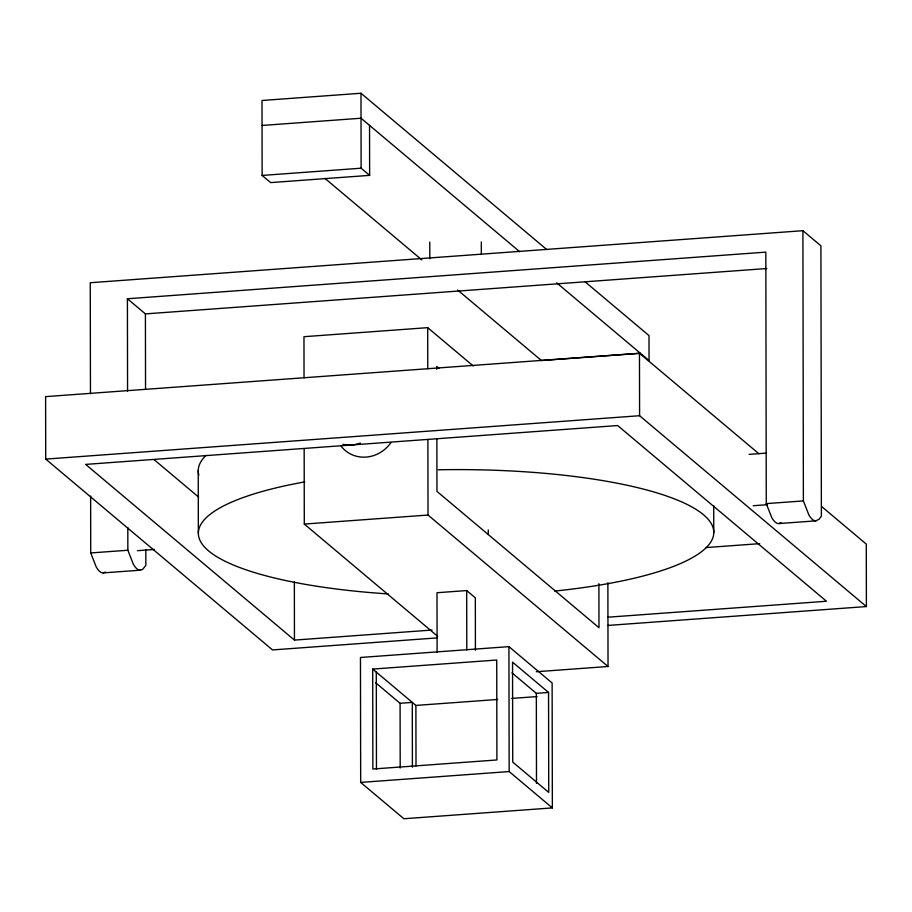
<?xml version="1.0" encoding="UTF-8"?>
<svg xmlns="http://www.w3.org/2000/svg" width="912" height="912" viewBox="0 0 912 912"><rect width="100%" height="100%" fill="white"/><g stroke="black" fill="none" stroke-linecap="round" stroke-linejoin="round"><path stroke-width="1.37" d="M105.541 572.075L103.273 572.896A50.833 13.748 85.8 0 1 96.227 566.968L90.733 552.946L90.63 496.06M781.071 522.736L778.802 523.556A50.833 13.748 85.8 0 1 771.757 517.64L766.262 503.618L765.829 252.134L127.406 298.76L127.566 391.111M103.273 572.896L140.391 570.182L142.66 569.362L145.852 565.383L145.817 549.754M778.802 523.556L815.921 520.855L819.284 519.076L821.381 516.055L820.914 245.841L802.913 230.69L90.265 282.731L90.459 393.665M546.835 249.626L360.981 93.252L262.006 100.48L262.132 175.435L270.659 182.594L369.634 175.366L369.542 125.4M262.052 125.457L361.027 118.229L519.715 251.746M262.132 175.435L361.118 168.207L369.634 175.366M127.406 298.76L145.407 313.899L766.798 268.527M473.237 365.986L427.694 327.659L303.97 336.699L304.038 377.864M758.852 453.709L639.472 353.263L45.6 396.629L45.714 459.089L272.528 649.925L437.338 637.887M541.432 360.525L640.406 353.297M45.714 459.089L639.586 415.724L866.4 606.56L866.286 544.099L821.792 506.662M749.151 454.358L766.114 453.116M304.163 448.841L304.3 524.069L428.024 515.041L608.03 666.501L607.882 582.745M90.733 552.946L127.851 550.244L133.346 564.254A50.833 13.748 85.8 0 0 140.391 570.182M766.262 503.618L803.381 500.916L808.876 514.927A50.833 13.748 85.8 0 0 815.921 520.855M137.404 550.7L154.367 549.457M753.198 505.727L767.334 504.689M705.774 547.588L759.685 543.655M475.426 650.165L475.334 597.839L466.693 590.566L436.996 592.732L437.099 652.126M607.985 617.196L826.466 601.247L617.652 425.551L85.637 464.402L294.451 640.099L432.071 630.044M607.825 625.438L866.4 606.56M508.93 646.642L360.457 657.484L360.673 782.405L403.879 818.748L552.353 807.907L552.125 682.985L508.93 646.642L509.147 771.563L552.353 807.907M372.7 669.077L496.732 660.026L496.903 759.958L372.871 769.021L372.7 669.077L415.895 705.432L497.656 699.458M536.324 671.734L608.03 666.501M375.733 682.803L400.083 703.289L412.292 702.4L412.406 767.152M511.985 672.851L536.336 693.348L548.557 692.447L548.728 792.391L512.726 762.09L512.544 662.158L548.557 692.447M511.746 698.432L537.122 696.574M360.673 782.405L509.147 771.563M584.877 281.626L649.002 335.582L649.048 360.571L556.662 282.834M325.082 178.501L421.823 259.886M457.687 290.062L541.375 360.479M438.923 368.288L436.745 366.464L436.757 369.303M304.3 524.069L437.68 636.302M154.048 459.591L198.645 497.108M802.913 230.69L803.381 500.916M713.72 505.59L713.765 532.551M639.472 353.263L639.586 415.724M598.899 583.691L598.979 627.695L436.962 491.386L436.871 438.854M536.336 693.348L536.495 783.431M488.262 529.952L488.273 534.215M481.319 241.976L481.342 254.459M466.693 590.566L466.796 649.96M429.78 242.113L429.803 258.769M427.694 327.659L427.762 368.824M427.888 439.801L428.024 515.041M415.895 705.432L416.009 765.955M400.083 703.289L400.197 768.041M376.291 672.11L376.462 769.226M360.981 93.252L361.118 168.207M294.359 581.89L294.451 640.099M198.235 470.638L198.349 533.098M145.407 313.899L145.544 389.207M127.805 527.512L127.851 550.244M360.354 443.084A32.216 29.993 -49.9 0 1 342.935 444.349M390.792 442.776A32.216 29.993 -49.9 0 1 341.27 446.39M438.296 469.783A257.708 63.213 -0.1 0 1 706.925 517.936A257.708 63.213 -0.1 0 1 554.747 591.067M388.295 593.929A257.708 63.213 -0.1 0 1 202.532 544.589A257.708 63.213 -0.1 0 1 304.813 481.889M198.85 475.141A257.708 63.213 -0.1 0 1 205.941 455.43"/></g></svg>
